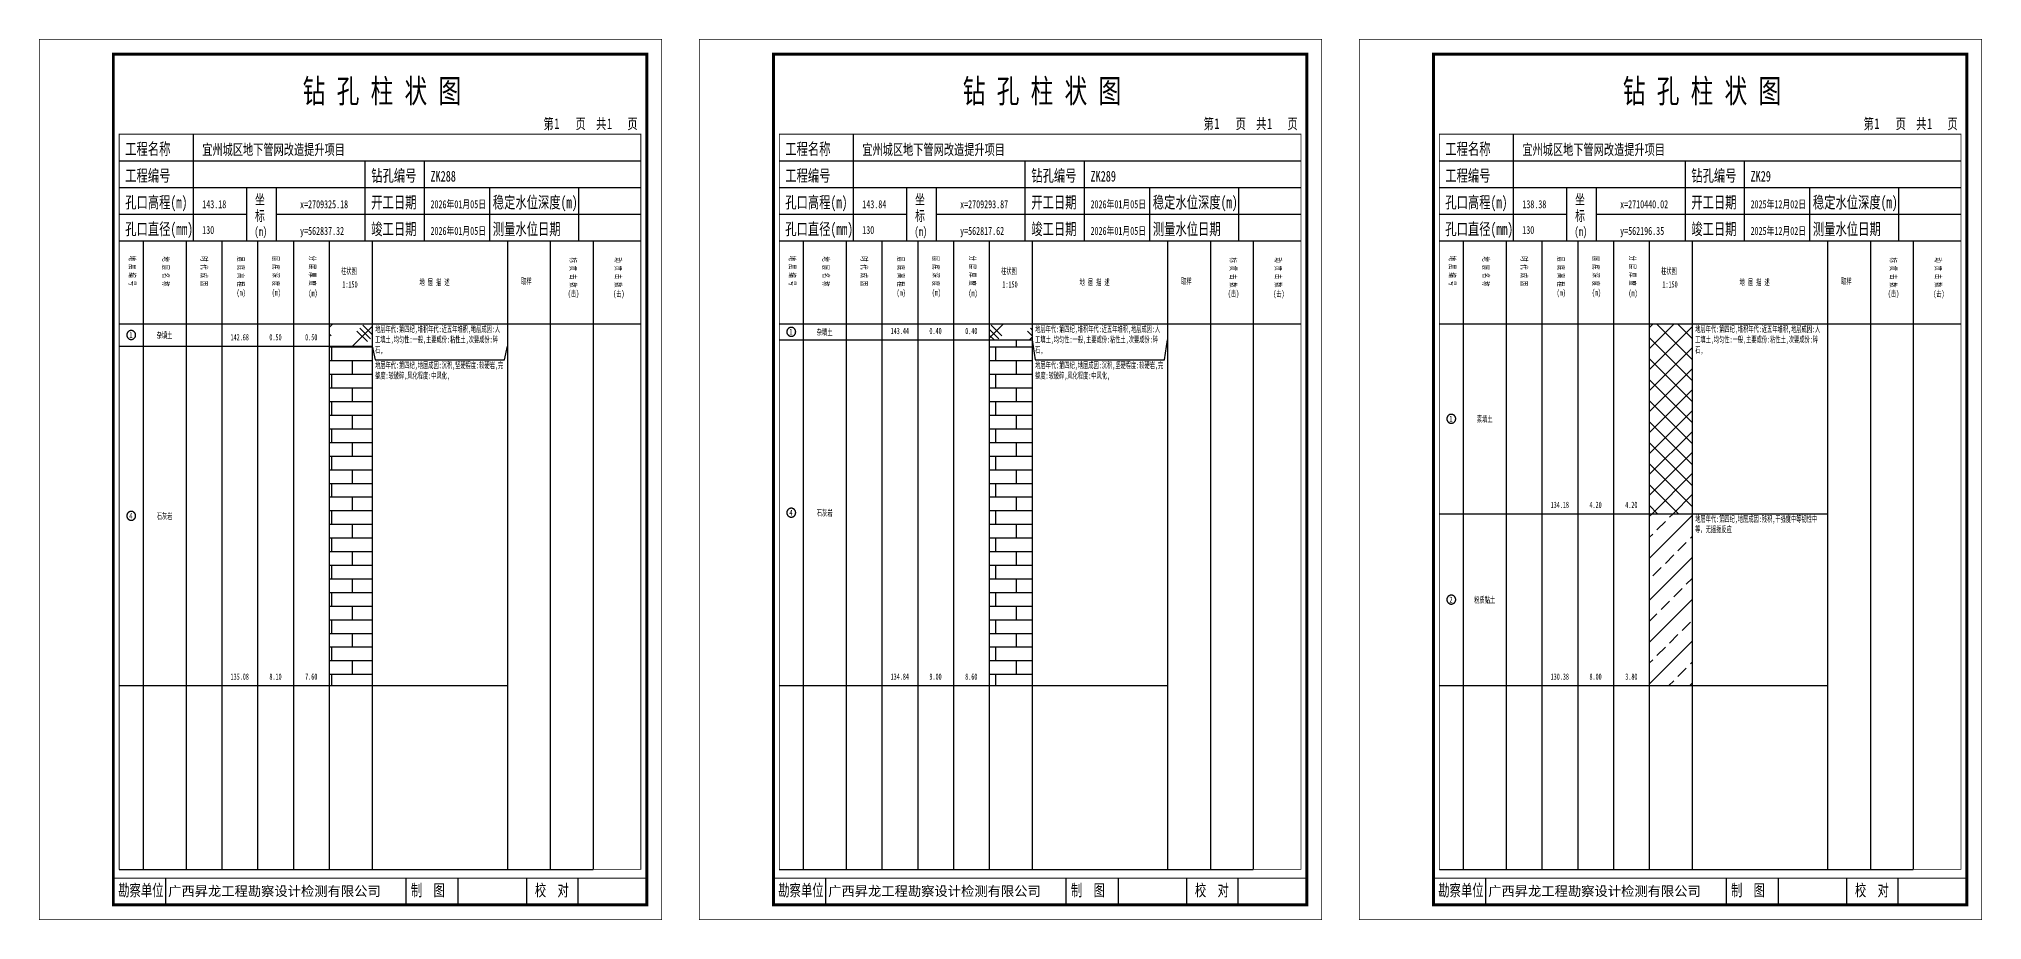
# Model space of a CAD drawing. Header units: millimetres. Extents: x 0 to 2711117, y 0 to 567555.
# Drawn here: x 63020 to 63676, y 0 to 297 of the extents above; entities that cross this region are included whole.
import ezdxf
from ezdxf.enums import TextEntityAlignment as Align

# ---------------------------------------------------------------- set-up
doc = ezdxf.new("R2010")
doc.units = ezdxf.units.MM
doc.layers.add('GICAD_POU_TEXTS', color=7, linetype='Continuous')
doc.layers.add('勘察点图例', color=7, linetype='Continuous')
doc.styles.add('HEAD_FONT', font='simfang.ttf', dxfattribs={"width": 0.6})
doc.styles.add('HEAD_FONT2', font='simfang.ttf', dxfattribs={"width": 0.6})
doc.styles.add('HT', font='simhei.ttf')
doc.styles.add('LZ_FONT', font='simfang.ttf', dxfattribs={"width": 0.7, "height": 8})
doc.styles.add('成果图图块', font='simfang.ttf', dxfattribs={"height": 2.5})
doc.styles.add('成果图表体', font='simfang.ttf', dxfattribs={"width": 0.6, "height": 2.1})
pattern_1 = [(45, (0, 0), (-7.0710678, 7.0710678), []), (135, (2.5, -1), (-14.1421356, -14.1421356), [5, -15]), (135, (1.5, -2), (-14.1421356, -14.1421356), [5, -15]), (135, (0.5, -3), (-14.1421356, -14.1421356), [5, -15]), (135, (16.5, -1), (-14.1421356, -14.1421356), [5, -15]), (135, (15.5, -2), (-14.1421356, -14.1421356), [5, -15]), (135, (14.5, -3), (-14.1421356, -14.1421356), [5, -15])]
pattern_2 = [(0, (0, 0), (0, 4.6), []), (90, (0, 0), (-7, 4.6), [4.6, -4.6])]

# ---------------------------------------------------------------- blocks, each defined once
blk = doc.blocks.new('ZK288')
for p, q in [((52, 229), (52, 265)), ((27, 256), (203, 256)), ((110, 229), (110, 256)), ((130, 229), (130, 256)), ((27, 247), (203, 247)), ((70, 229), (70, 247)), ((80, 229), (80, 247)), ((152, 229), (152, 247)), ((182, 229), (182, 247)), ((27, 238), (70, 238)), ((80, 238), (203, 238)), ((27, 229), (35.05, 229)), ((35.05, 229), (35.05, 17)), ((35.05, 229), (49.53, 229)), ((49.53, 229), (49.53, 17)), ((49.53, 229), (61.6, 229)), ((61.6, 229), (61.6, 17)), ((61.6, 229), (73.68, 229)), ((73.68, 229), (73.68, 17)), ((73.68, 229), (85.75, 229)), ((85.75, 229), (85.75, 17)), ((85.75, 229), (97.82, 229)), ((97.82, 229), (97.82, 17)), ((97.82, 229), (112.3, 229)), ((112.3, 229), (112.3, 17)), ((112.3, 229), (157.93, 229)), ((157.93, 229), (157.93, 17)), ((157.93, 229), (172.42, 229)), ((172.42, 229), (172.42, 17)), ((172.42, 229), (186.9, 229)), ((186.9, 229), (186.9, 17)), ((186.9, 229), (203, 229)), ((27, 201), (203, 201)), ((27, 17), (35.05, 17)), ((35.05, 17), (49.53, 17)), ((42.74, 4.95), (42.74, 13.95)), ((42.74, 4.95), (42.74, 13.95)), ((49.53, 17), (61.6, 17)), ((61.6, 17), (73.68, 17)), ((73.68, 17), (85.75, 17)), ((85.75, 17), (97.82, 17)), ((97.82, 17), (112.3, 17)), ((112.3, 17), (157.93, 17)), ((123.83, 4.95), (123.83, 13.95)), ((141.38, 4.95), (141.38, 13.95)), ((157.93, 17), (172.42, 17)), ((164.48, 4.95), (164.48, 13.95)), ((172.42, 17), (186.9, 17)), ((181.84, 4.95), (181.84, 13.95)), ((181.84, 4.95), (181.84, 13.95))]:
    blk.add_line(p, q)
for points, const_width in [([(0, 0), (210, 0), (210, 297), (0, 297)], 0.25), ([(25, 5), (205, 5), (205, 292), (25, 292)], 1), ([(27, 265), (203, 265), (203, 17), (27, 17)], 0.3)]:
    blk.add_lwpolyline(points, close=True, dxfattribs=dict(const_width=const_width))
at = {"const_width": 0.3}
for points in [[(27, 229), (203, 229)], [(25, 14), (205, 14)]]:
    blk.add_lwpolyline(points, dxfattribs=at)
at = {"style": 'LZ_FONT', "width": 0.7}
for s, height, p in [('钻 孔 柱 状 图', 8, (88.9, 275.54)), ('第', 3.6, (170.12, 266.7)), ('1', 3.6, (173.78, 266.75)), ('页', 3.6, (180.96, 266.7)), ('共', 3.6, (187.88, 266.7)), ('1', 3.6, (191.54, 266.7)), ('页', 3.6, (198.44, 266.7)), ('工程名称', 4, (29, 258)), ('宜州城区地下管网改造提升项目', 3.6, (55, 258)), ('工程编号', 4, (29, 249)), ('钻孔编号', 4, (112, 249)), ('ZK288', 3.6, (132, 249)), ('孔口高程(m)', 4, (29, 240)), ('143.18', 2.7, (55, 240)), ('坐', 3.5, (72.79, 241.24)), ('x=2709325.18', 2.7, (88, 240)), ('开工日期', 4, (112, 240)), ('2026年01月05日', 2.7, (132, 240)), ('稳定水位深度(m)', 4, (153, 240)), ('标', 3.5, (72.79, 235.7)), ('孔口直径(mm)', 4, (29, 231)), ('130', 2.7, (54.98, 231.31)), ('(m) ', 3, (72.59, 230.65)), ('y=562837.32', 2.7, (88, 231)), ('竣工日期', 4, (112, 231)), ('2026年01月05日', 2.7, (132, 231)), ('测量水位日期', 4, (153, 231)), ('勘察单位', 4, (26.65, 7.95)), ('制  图', 4, (125.4, 7.95)), ('校  对', 4, (167.22, 7.95))]:
    blk.add_text(s, height=height, dxfattribs=at).set_placement(p)
at = {"style": 'HT'}
blk.add_text('广西昇龙工程勘察设计检测有限公司', height=3.2865, dxfattribs=at).set_placement((43.48, 8.02))
at = {"char_height": 2.1, "width": 22.806, "attachment_point": 1, "rotation": 270, "style": 'HEAD_FONT'}
for s, insert in [('地 层 编 号', (32.46, 223.92)), ('地 层 名 称', (43.79, 223.76)), ('时 代 成 因', (56.67, 223.83)), ('层 底 高 程', (69.07, 223.71)), ('层 底 深 度', (80.9, 223.91)), ('分 层 厚 度', (93.26, 224.01)), ('标 贯 击 数', (181.21, 223.37)), ('动 贯 击 数', (196.38, 223.43))]:
    blk.add_mtext(s, dxfattribs=dict(at, insert=insert))
at = {"char_height": 2.1, "attachment_point": 1}
for s, insert, width, style in [('柱状图', (101.82, 219.87), 7.855, 'HEAD_FONT2'), ('地 层 描 述', (128.29, 216.11), 22.0781, 'HEAD_FONT2'), ('取样', (162.58, 216.44), 7.855, 'HEAD_FONT2'), ('(m)', (66.58, 212.56), 4.7944, 'HEAD_FONT'), ('(m)', (78.47, 212.61), 4.7944, 'HEAD_FONT'), ('(m)', (90.81, 212.43), 4.7944, 'HEAD_FONT'), ('1:150', (102.26, 215.36), 6.9223, 'HEAD_FONT2'), ('(击)', (178.33, 212.31), 7.855, 'HEAD_FONT2'), ('(击)', (193.64, 212.22), 7.855, 'HEAD_FONT2')]:
    blk.add_mtext(s, dxfattribs=dict(at, insert=insert, width=width, style=style))
blk = doc.blocks.new('ZK288_0')
at = {"color": 7}
blk.add_polyline3d([(-1.5, 0.02, 0), (-1.5, -0.06, 0), (-1.49, -0.13, 0), (-1.48, -0.2, 0), (-1.47, -0.28, 0), (-1.46, -0.35, 0), (-1.44, -0.42, 0), (-1.41, -0.49, 0), (-1.39, -0.56, 0), (-1.36, -0.63, 0), (-1.32, -0.69, 0), (-1.29, -0.76, 0), (-1.25, -0.82, 0), (-1.2, -0.88, 0), (-1.16, -0.94, 0), (-1.11, -0.99, 0), (-1.06, -1.04, 0), (-1.01, -1.1, 0), (-0.95, -1.14, 0), (-0.89, -1.19, 0), (-0.83, -1.23, 0), (-0.77, -1.27, 0), (-0.71, -1.31, 0), (-0.64, -1.34, 0), (-0.57, -1.37, 0), (-0.51, -1.4, 0), (-0.44, -1.42, 0), (-0.36, -1.44, 0), (-0.29, -1.46, 0), (-0.22, -1.47, 0), (-0.15, -1.48, 0), (-0.07, -1.48, 0), (0, -1.48, 0), (0.07, -1.48, 0), (0.15, -1.48, 0), (0.22, -1.47, 0), (0.29, -1.46, 0), (0.36, -1.44, 0), (0.44, -1.42, 0), (0.51, -1.4, 0), (0.57, -1.37, 0), (0.64, -1.34, 0), (0.71, -1.31, 0), (0.77, -1.27, 0), (0.83, -1.23, 0), (0.89, -1.19, 0), (0.95, -1.14, 0), (1.01, -1.1, 0), (1.06, -1.04, 0), (1.11, -0.99, 0), (1.16, -0.94, 0), (1.2, -0.88, 0), (1.25, -0.82, 0), (1.29, -0.76, 0), (1.32, -0.69, 0), (1.36, -0.63, 0), (1.39, -0.56, 0), (1.41, -0.49, 0), (1.44, -0.42, 0), (1.46, -0.35, 0), (1.47, -0.28, 0), (1.48, -0.2, 0), (1.49, -0.13, 0), (1.5, -0.06, 0), (1.5, 0.02, 0), (1.5, 0.09, 0), (1.49, 0.16, 0), (1.48, 0.24, 0), (1.47, 0.31, 0), (1.46, 0.38, 0), (1.44, 0.45, 0), (1.41, 0.52, 0), (1.39, 0.59, 0), (1.36, 0.66, 0), (1.32, 0.72, 0), (1.29, 0.79, 0), (1.25, 0.85, 0), (1.2, 0.91, 0), (1.16, 0.97, 0), (1.11, 1.02, 0), (1.06, 1.08, 0), (1.01, 1.13, 0), (0.95, 1.18, 0), (0.89, 1.22, 0), (0.83, 1.26, 0), (0.77, 1.3, 0), (0.71, 1.34, 0), (0.64, 1.37, 0), (0.57, 1.4, 0), (0.51, 1.43, 0), (0.44, 1.45, 0), (0.36, 1.47, 0), (0.29, 1.49, 0), (0.22, 1.5, 0), (0.15, 1.51, 0), (0.07, 1.51, 0), (0, 1.52, 0), (-0.07, 1.51, 0), (-0.15, 1.51, 0), (-0.22, 1.5, 0), (-0.29, 1.49, 0), (-0.36, 1.47, 0), (-0.44, 1.45, 0), (-0.51, 1.43, 0), (-0.57, 1.4, 0), (-0.64, 1.37, 0), (-0.71, 1.34, 0), (-0.77, 1.3, 0), (-0.83, 1.26, 0), (-0.89, 1.22, 0), (-0.95, 1.18, 0), (-1.01, 1.13, 0), (-1.06, 1.08, 0), (-1.11, 1.02, 0), (-1.16, 0.97, 0), (-1.2, 0.91, 0), (-1.25, 0.85, 0), (-1.29, 0.79, 0), (-1.32, 0.72, 0), (-1.36, 0.66, 0), (-1.39, 0.59, 0), (-1.41, 0.52, 0), (-1.44, 0.45, 0), (-1.46, 0.38, 0), (-1.47, 0.31, 0), (-1.48, 0.24, 0), (-1.49, 0.16, 0), (-1.5, 0.09, 0), (-1.5, 0.02, 0)], dxfattribs=at)
at = {"layer": 'GICAD_POU_TEXTS', "color": 7, "style": '成果图图块', "width": 0.7}
blk.add_text('1', height=2, dxfattribs=at).set_placement((-0.09, -0.99), align=Align.CENTER)
blk = doc.blocks.new('ZK288_1')
at = {"color": 7}
blk.add_polyline3d([(-1.5, 0.02, 0), (-1.5, -0.06, 0), (-1.49, -0.13, 0), (-1.48, -0.2, 0), (-1.47, -0.28, 0), (-1.46, -0.35, 0), (-1.44, -0.42, 0), (-1.41, -0.49, 0), (-1.39, -0.56, 0), (-1.36, -0.63, 0), (-1.32, -0.69, 0), (-1.29, -0.76, 0), (-1.25, -0.82, 0), (-1.2, -0.88, 0), (-1.16, -0.94, 0), (-1.11, -0.99, 0), (-1.06, -1.04, 0), (-1.01, -1.1, 0), (-0.95, -1.14, 0), (-0.89, -1.19, 0), (-0.83, -1.23, 0), (-0.77, -1.27, 0), (-0.71, -1.31, 0), (-0.64, -1.34, 0), (-0.57, -1.37, 0), (-0.51, -1.4, 0), (-0.44, -1.42, 0), (-0.36, -1.44, 0), (-0.29, -1.46, 0), (-0.22, -1.47, 0), (-0.15, -1.48, 0), (-0.07, -1.48, 0), (0, -1.48, 0), (0.07, -1.48, 0), (0.15, -1.48, 0), (0.22, -1.47, 0), (0.29, -1.46, 0), (0.36, -1.44, 0), (0.44, -1.42, 0), (0.51, -1.4, 0), (0.57, -1.37, 0), (0.64, -1.34, 0), (0.71, -1.31, 0), (0.77, -1.27, 0), (0.83, -1.23, 0), (0.89, -1.19, 0), (0.95, -1.14, 0), (1.01, -1.1, 0), (1.06, -1.04, 0), (1.11, -0.99, 0), (1.16, -0.94, 0), (1.2, -0.88, 0), (1.25, -0.82, 0), (1.29, -0.76, 0), (1.32, -0.69, 0), (1.36, -0.63, 0), (1.39, -0.56, 0), (1.41, -0.49, 0), (1.44, -0.42, 0), (1.46, -0.35, 0), (1.47, -0.28, 0), (1.48, -0.2, 0), (1.49, -0.13, 0), (1.5, -0.06, 0), (1.5, 0.02, 0), (1.5, 0.09, 0), (1.49, 0.16, 0), (1.48, 0.24, 0), (1.47, 0.31, 0), (1.46, 0.38, 0), (1.44, 0.45, 0), (1.41, 0.52, 0), (1.39, 0.59, 0), (1.36, 0.66, 0), (1.32, 0.72, 0), (1.29, 0.79, 0), (1.25, 0.85, 0), (1.2, 0.91, 0), (1.16, 0.97, 0), (1.11, 1.02, 0), (1.06, 1.08, 0), (1.01, 1.13, 0), (0.95, 1.18, 0), (0.89, 1.22, 0), (0.83, 1.26, 0), (0.77, 1.3, 0), (0.71, 1.34, 0), (0.64, 1.37, 0), (0.57, 1.4, 0), (0.51, 1.43, 0), (0.44, 1.45, 0), (0.36, 1.47, 0), (0.29, 1.49, 0), (0.22, 1.5, 0), (0.15, 1.51, 0), (0.07, 1.51, 0), (0, 1.52, 0), (-0.07, 1.51, 0), (-0.15, 1.51, 0), (-0.22, 1.5, 0), (-0.29, 1.49, 0), (-0.36, 1.47, 0), (-0.44, 1.45, 0), (-0.51, 1.43, 0), (-0.57, 1.4, 0), (-0.64, 1.37, 0), (-0.71, 1.34, 0), (-0.77, 1.3, 0), (-0.83, 1.26, 0), (-0.89, 1.22, 0), (-0.95, 1.18, 0), (-1.01, 1.13, 0), (-1.06, 1.08, 0), (-1.11, 1.02, 0), (-1.16, 0.97, 0), (-1.2, 0.91, 0), (-1.25, 0.85, 0), (-1.29, 0.79, 0), (-1.32, 0.72, 0), (-1.36, 0.66, 0), (-1.39, 0.59, 0), (-1.41, 0.52, 0), (-1.44, 0.45, 0), (-1.46, 0.38, 0), (-1.47, 0.31, 0), (-1.48, 0.24, 0), (-1.49, 0.16, 0), (-1.5, 0.09, 0), (-1.5, 0.02, 0)], dxfattribs=at)
at = {"layer": 'GICAD_POU_TEXTS', "color": 7, "style": '成果图图块', "width": 0.7}
blk.add_text('4', height=2, dxfattribs=at).set_placement((-0.09, -0.99), align=Align.CENTER)
blk = doc.blocks.new('ZK289')
for p, q in [((52, 229), (52, 265)), ((27, 256), (203, 256)), ((110, 229), (110, 256)), ((130, 229), (130, 256)), ((27, 247), (203, 247)), ((70, 229), (70, 247)), ((80, 229), (80, 247)), ((152, 229), (152, 247)), ((182, 229), (182, 247)), ((27, 238), (70, 238)), ((80, 238), (203, 238)), ((27, 229), (35.05, 229)), ((35.05, 229), (35.05, 17)), ((35.05, 229), (49.53, 229)), ((49.53, 229), (49.53, 17)), ((49.53, 229), (61.6, 229)), ((61.6, 229), (61.6, 17)), ((61.6, 229), (73.68, 229)), ((73.68, 229), (73.68, 17)), ((73.68, 229), (85.75, 229)), ((85.75, 229), (85.75, 17)), ((85.75, 229), (97.82, 229)), ((97.82, 229), (97.82, 17)), ((97.82, 229), (112.3, 229)), ((112.3, 229), (112.3, 17)), ((112.3, 229), (157.93, 229)), ((157.93, 229), (157.93, 17)), ((157.93, 229), (172.42, 229)), ((172.42, 229), (172.42, 17)), ((172.42, 229), (186.9, 229)), ((186.9, 229), (186.9, 17)), ((186.9, 229), (203, 229)), ((27, 201), (203, 201)), ((27, 17), (35.05, 17)), ((35.05, 17), (49.53, 17)), ((42.74, 4.95), (42.74, 13.95)), ((42.74, 4.95), (42.74, 13.95)), ((49.53, 17), (61.6, 17)), ((61.6, 17), (73.68, 17)), ((73.68, 17), (85.75, 17)), ((85.75, 17), (97.82, 17)), ((97.82, 17), (112.3, 17)), ((112.3, 17), (157.93, 17)), ((123.83, 4.95), (123.83, 13.95)), ((141.38, 4.95), (141.38, 13.95)), ((157.93, 17), (172.42, 17)), ((164.48, 4.95), (164.48, 13.95)), ((172.42, 17), (186.9, 17)), ((181.84, 4.95), (181.84, 13.95)), ((181.84, 4.95), (181.84, 13.95))]:
    blk.add_line(p, q)
for points, const_width in [([(0, 0), (210, 0), (210, 297), (0, 297)], 0.25), ([(25, 5), (205, 5), (205, 292), (25, 292)], 1), ([(27, 265), (203, 265), (203, 17), (27, 17)], 0.3)]:
    blk.add_lwpolyline(points, close=True, dxfattribs=dict(const_width=const_width))
at = {"const_width": 0.3}
for points in [[(27, 229), (203, 229)], [(25, 14), (205, 14)]]:
    blk.add_lwpolyline(points, dxfattribs=at)
at = {"style": 'LZ_FONT', "width": 0.7}
for s, height, p in [('钻 孔 柱 状 图', 8, (88.9, 275.54)), ('第', 3.6, (170.12, 266.7)), ('1', 3.6, (173.78, 266.75)), ('页', 3.6, (180.96, 266.7)), ('共', 3.6, (187.88, 266.7)), ('1', 3.6, (191.54, 266.7)), ('页', 3.6, (198.44, 266.7)), ('工程名称', 4, (29, 258)), ('宜州城区地下管网改造提升项目', 3.6, (55, 258)), ('工程编号', 4, (29, 249)), ('钻孔编号', 4, (112, 249)), ('ZK289', 3.6, (132, 249)), ('孔口高程(m)', 4, (29, 240)), ('143.84', 2.7, (55, 240)), ('坐', 3.5, (72.79, 241.24)), ('x=2709293.87', 2.7, (88, 240)), ('开工日期', 4, (112, 240)), ('2026年01月05日', 2.7, (132, 240)), ('稳定水位深度(m)', 4, (153, 240)), ('标', 3.5, (72.79, 235.7)), ('孔口直径(mm)', 4, (29, 231)), ('130', 2.7, (54.98, 231.31)), ('(m) ', 3, (72.59, 230.65)), ('y=562817.62', 2.7, (88, 231)), ('竣工日期', 4, (112, 231)), ('2026年01月05日', 2.7, (132, 231)), ('测量水位日期', 4, (153, 231)), ('勘察单位', 4, (26.65, 7.95)), ('制  图', 4, (125.4, 7.95)), ('校  对', 4, (167.22, 7.95))]:
    blk.add_text(s, height=height, dxfattribs=at).set_placement(p)
at = {"style": 'HT'}
blk.add_text('广西昇龙工程勘察设计检测有限公司', height=3.2865, dxfattribs=at).set_placement((43.48, 8.02))
at = {"char_height": 2.1, "width": 22.806, "attachment_point": 1, "rotation": 270, "style": 'HEAD_FONT'}
for s, insert in [('地 层 编 号', (32.46, 223.92)), ('地 层 名 称', (43.79, 223.76)), ('时 代 成 因', (56.67, 223.83)), ('层 底 高 程', (69.07, 223.71)), ('层 底 深 度', (80.9, 223.91)), ('分 层 厚 度', (93.26, 224.01)), ('标 贯 击 数', (181.21, 223.37)), ('动 贯 击 数', (196.38, 223.43))]:
    blk.add_mtext(s, dxfattribs=dict(at, insert=insert))
at = {"char_height": 2.1, "attachment_point": 1}
for s, insert, width, style in [('柱状图', (101.82, 219.87), 7.855, 'HEAD_FONT2'), ('地 层 描 述', (128.29, 216.11), 22.0781, 'HEAD_FONT2'), ('取样', (162.58, 216.44), 7.855, 'HEAD_FONT2'), ('(m)', (66.58, 212.56), 4.7944, 'HEAD_FONT'), ('(m)', (78.47, 212.61), 4.7944, 'HEAD_FONT'), ('(m)', (90.81, 212.43), 4.7944, 'HEAD_FONT'), ('1:150', (102.26, 215.36), 6.9223, 'HEAD_FONT2'), ('(击)', (178.33, 212.31), 7.855, 'HEAD_FONT2'), ('(击)', (193.64, 212.22), 7.855, 'HEAD_FONT2')]:
    blk.add_mtext(s, dxfattribs=dict(at, insert=insert, width=width, style=style))
blk = doc.blocks.new('ZK289_0')
at = {"color": 7}
blk.add_polyline3d([(-1.5, 0.02, 0), (-1.5, -0.06, 0), (-1.49, -0.13, 0), (-1.48, -0.2, 0), (-1.47, -0.28, 0), (-1.46, -0.35, 0), (-1.44, -0.42, 0), (-1.41, -0.49, 0), (-1.39, -0.56, 0), (-1.36, -0.63, 0), (-1.32, -0.69, 0), (-1.29, -0.76, 0), (-1.25, -0.82, 0), (-1.2, -0.88, 0), (-1.16, -0.94, 0), (-1.11, -0.99, 0), (-1.06, -1.04, 0), (-1.01, -1.1, 0), (-0.95, -1.14, 0), (-0.89, -1.19, 0), (-0.83, -1.23, 0), (-0.77, -1.27, 0), (-0.71, -1.31, 0), (-0.64, -1.34, 0), (-0.57, -1.37, 0), (-0.51, -1.4, 0), (-0.44, -1.42, 0), (-0.36, -1.44, 0), (-0.29, -1.46, 0), (-0.22, -1.47, 0), (-0.15, -1.48, 0), (-0.07, -1.48, 0), (0, -1.48, 0), (0.07, -1.48, 0), (0.15, -1.48, 0), (0.22, -1.47, 0), (0.29, -1.46, 0), (0.36, -1.44, 0), (0.44, -1.42, 0), (0.51, -1.4, 0), (0.57, -1.37, 0), (0.64, -1.34, 0), (0.71, -1.31, 0), (0.77, -1.27, 0), (0.83, -1.23, 0), (0.89, -1.19, 0), (0.95, -1.14, 0), (1.01, -1.1, 0), (1.06, -1.04, 0), (1.11, -0.99, 0), (1.16, -0.94, 0), (1.2, -0.88, 0), (1.25, -0.82, 0), (1.29, -0.76, 0), (1.32, -0.69, 0), (1.36, -0.63, 0), (1.39, -0.56, 0), (1.41, -0.49, 0), (1.44, -0.42, 0), (1.46, -0.35, 0), (1.47, -0.28, 0), (1.48, -0.2, 0), (1.49, -0.13, 0), (1.5, -0.06, 0), (1.5, 0.02, 0), (1.5, 0.09, 0), (1.49, 0.16, 0), (1.48, 0.24, 0), (1.47, 0.31, 0), (1.46, 0.38, 0), (1.44, 0.45, 0), (1.41, 0.52, 0), (1.39, 0.59, 0), (1.36, 0.66, 0), (1.32, 0.72, 0), (1.29, 0.79, 0), (1.25, 0.85, 0), (1.2, 0.91, 0), (1.16, 0.97, 0), (1.11, 1.02, 0), (1.06, 1.08, 0), (1.01, 1.13, 0), (0.95, 1.18, 0), (0.89, 1.22, 0), (0.83, 1.26, 0), (0.77, 1.3, 0), (0.71, 1.34, 0), (0.64, 1.37, 0), (0.57, 1.4, 0), (0.51, 1.43, 0), (0.44, 1.45, 0), (0.36, 1.47, 0), (0.29, 1.49, 0), (0.22, 1.5, 0), (0.15, 1.51, 0), (0.07, 1.51, 0), (0, 1.52, 0), (-0.07, 1.51, 0), (-0.15, 1.51, 0), (-0.22, 1.5, 0), (-0.29, 1.49, 0), (-0.36, 1.47, 0), (-0.44, 1.45, 0), (-0.51, 1.43, 0), (-0.57, 1.4, 0), (-0.64, 1.37, 0), (-0.71, 1.34, 0), (-0.77, 1.3, 0), (-0.83, 1.26, 0), (-0.89, 1.22, 0), (-0.95, 1.18, 0), (-1.01, 1.13, 0), (-1.06, 1.08, 0), (-1.11, 1.02, 0), (-1.16, 0.97, 0), (-1.2, 0.91, 0), (-1.25, 0.85, 0), (-1.29, 0.79, 0), (-1.32, 0.72, 0), (-1.36, 0.66, 0), (-1.39, 0.59, 0), (-1.41, 0.52, 0), (-1.44, 0.45, 0), (-1.46, 0.38, 0), (-1.47, 0.31, 0), (-1.48, 0.24, 0), (-1.49, 0.16, 0), (-1.5, 0.09, 0), (-1.5, 0.02, 0)], dxfattribs=at)
at = {"layer": 'GICAD_POU_TEXTS', "color": 7, "style": '成果图图块', "width": 0.7}
blk.add_text('1', height=2, dxfattribs=at).set_placement((-0.09, -0.99), align=Align.CENTER)
blk = doc.blocks.new('ZK289_1')
at = {"color": 7}
blk.add_polyline3d([(-1.5, 0.02, 0), (-1.5, -0.06, 0), (-1.49, -0.13, 0), (-1.48, -0.2, 0), (-1.47, -0.28, 0), (-1.46, -0.35, 0), (-1.44, -0.42, 0), (-1.41, -0.49, 0), (-1.39, -0.56, 0), (-1.36, -0.63, 0), (-1.32, -0.69, 0), (-1.29, -0.76, 0), (-1.25, -0.82, 0), (-1.2, -0.88, 0), (-1.16, -0.94, 0), (-1.11, -0.99, 0), (-1.06, -1.04, 0), (-1.01, -1.1, 0), (-0.95, -1.14, 0), (-0.89, -1.19, 0), (-0.83, -1.23, 0), (-0.77, -1.27, 0), (-0.71, -1.31, 0), (-0.64, -1.34, 0), (-0.57, -1.37, 0), (-0.51, -1.4, 0), (-0.44, -1.42, 0), (-0.36, -1.44, 0), (-0.29, -1.46, 0), (-0.22, -1.47, 0), (-0.15, -1.48, 0), (-0.07, -1.48, 0), (0, -1.48, 0), (0.07, -1.48, 0), (0.15, -1.48, 0), (0.22, -1.47, 0), (0.29, -1.46, 0), (0.36, -1.44, 0), (0.44, -1.42, 0), (0.51, -1.4, 0), (0.57, -1.37, 0), (0.64, -1.34, 0), (0.71, -1.31, 0), (0.77, -1.27, 0), (0.83, -1.23, 0), (0.89, -1.19, 0), (0.95, -1.14, 0), (1.01, -1.1, 0), (1.06, -1.04, 0), (1.11, -0.99, 0), (1.16, -0.94, 0), (1.2, -0.88, 0), (1.25, -0.82, 0), (1.29, -0.76, 0), (1.32, -0.69, 0), (1.36, -0.63, 0), (1.39, -0.56, 0), (1.41, -0.49, 0), (1.44, -0.42, 0), (1.46, -0.35, 0), (1.47, -0.28, 0), (1.48, -0.2, 0), (1.49, -0.13, 0), (1.5, -0.06, 0), (1.5, 0.02, 0), (1.5, 0.09, 0), (1.49, 0.16, 0), (1.48, 0.24, 0), (1.47, 0.31, 0), (1.46, 0.38, 0), (1.44, 0.45, 0), (1.41, 0.52, 0), (1.39, 0.59, 0), (1.36, 0.66, 0), (1.32, 0.72, 0), (1.29, 0.79, 0), (1.25, 0.85, 0), (1.2, 0.91, 0), (1.16, 0.97, 0), (1.11, 1.02, 0), (1.06, 1.08, 0), (1.01, 1.13, 0), (0.95, 1.18, 0), (0.89, 1.22, 0), (0.83, 1.26, 0), (0.77, 1.3, 0), (0.71, 1.34, 0), (0.64, 1.37, 0), (0.57, 1.4, 0), (0.51, 1.43, 0), (0.44, 1.45, 0), (0.36, 1.47, 0), (0.29, 1.49, 0), (0.22, 1.5, 0), (0.15, 1.51, 0), (0.07, 1.51, 0), (0, 1.52, 0), (-0.07, 1.51, 0), (-0.15, 1.51, 0), (-0.22, 1.5, 0), (-0.29, 1.49, 0), (-0.36, 1.47, 0), (-0.44, 1.45, 0), (-0.51, 1.43, 0), (-0.57, 1.4, 0), (-0.64, 1.37, 0), (-0.71, 1.34, 0), (-0.77, 1.3, 0), (-0.83, 1.26, 0), (-0.89, 1.22, 0), (-0.95, 1.18, 0), (-1.01, 1.13, 0), (-1.06, 1.08, 0), (-1.11, 1.02, 0), (-1.16, 0.97, 0), (-1.2, 0.91, 0), (-1.25, 0.85, 0), (-1.29, 0.79, 0), (-1.32, 0.72, 0), (-1.36, 0.66, 0), (-1.39, 0.59, 0), (-1.41, 0.52, 0), (-1.44, 0.45, 0), (-1.46, 0.38, 0), (-1.47, 0.31, 0), (-1.48, 0.24, 0), (-1.49, 0.16, 0), (-1.5, 0.09, 0), (-1.5, 0.02, 0)], dxfattribs=at)
at = {"layer": 'GICAD_POU_TEXTS', "color": 7, "style": '成果图图块', "width": 0.7}
blk.add_text('4', height=2, dxfattribs=at).set_placement((-0.09, -0.99), align=Align.CENTER)
blk = doc.blocks.new('ZK29')
for p, q in [((52, 229), (52, 265)), ((27, 256), (203, 256)), ((110, 229), (110, 256)), ((130, 229), (130, 256)), ((27, 247), (203, 247)), ((70, 229), (70, 247)), ((80, 229), (80, 247)), ((152, 229), (152, 247)), ((182, 229), (182, 247)), ((27, 238), (70, 238)), ((80, 238), (203, 238)), ((27, 229), (35.05, 229)), ((35.05, 229), (35.05, 17)), ((35.05, 229), (49.53, 229)), ((49.53, 229), (49.53, 17)), ((49.53, 229), (61.6, 229)), ((61.6, 229), (61.6, 17)), ((61.6, 229), (73.68, 229)), ((73.68, 229), (73.68, 17)), ((73.68, 229), (85.75, 229)), ((85.75, 229), (85.75, 17)), ((85.75, 229), (97.82, 229)), ((97.82, 229), (97.82, 17)), ((97.82, 229), (112.3, 229)), ((112.3, 229), (112.3, 17)), ((112.3, 229), (157.93, 229)), ((157.93, 229), (157.93, 17)), ((157.93, 229), (172.42, 229)), ((172.42, 229), (172.42, 17)), ((172.42, 229), (186.9, 229)), ((186.9, 229), (186.9, 17)), ((186.9, 229), (203, 229)), ((27, 201), (203, 201)), ((27, 17), (35.05, 17)), ((35.05, 17), (49.53, 17)), ((42.74, 4.95), (42.74, 13.95)), ((42.74, 4.95), (42.74, 13.95)), ((49.53, 17), (61.6, 17)), ((61.6, 17), (73.68, 17)), ((73.68, 17), (85.75, 17)), ((85.75, 17), (97.82, 17)), ((97.82, 17), (112.3, 17)), ((112.3, 17), (157.93, 17)), ((123.83, 4.95), (123.83, 13.95)), ((141.38, 4.95), (141.38, 13.95)), ((157.93, 17), (172.42, 17)), ((164.48, 4.95), (164.48, 13.95)), ((172.42, 17), (186.9, 17)), ((181.84, 4.95), (181.84, 13.95)), ((181.84, 4.95), (181.84, 13.95))]:
    blk.add_line(p, q)
for points, const_width in [([(0, 0), (210, 0), (210, 297), (0, 297)], 0.25), ([(25, 5), (205, 5), (205, 292), (25, 292)], 1), ([(27, 265), (203, 265), (203, 17), (27, 17)], 0.3)]:
    blk.add_lwpolyline(points, close=True, dxfattribs=dict(const_width=const_width))
at = {"const_width": 0.3}
for points in [[(27, 229), (203, 229)], [(25, 14), (205, 14)]]:
    blk.add_lwpolyline(points, dxfattribs=at)
at = {"style": 'LZ_FONT', "width": 0.7}
for s, height, p in [('钻 孔 柱 状 图', 8, (88.9, 275.54)), ('第', 3.6, (170.12, 266.7)), ('1', 3.6, (173.78, 266.75)), ('页', 3.6, (180.96, 266.7)), ('共', 3.6, (187.88, 266.7)), ('1', 3.6, (191.54, 266.7)), ('页', 3.6, (198.44, 266.7)), ('工程名称', 4, (29, 258)), ('宜州城区地下管网改造提升项目', 3.6, (55, 258)), ('工程编号', 4, (29, 249)), ('钻孔编号', 4, (112, 249)), ('ZK29', 3.6, (132, 249)), ('孔口高程(m)', 4, (29, 240)), ('138.38', 2.7, (55, 240)), ('坐', 3.5, (72.79, 241.24)), ('x=2710440.02', 2.7, (88, 240)), ('开工日期', 4, (112, 240)), ('2025年12月02日', 2.7, (132, 240)), ('稳定水位深度(m)', 4, (153, 240)), ('标', 3.5, (72.79, 235.7)), ('孔口直径(mm)', 4, (29, 231)), ('130', 2.7, (54.98, 231.31)), ('(m) ', 3, (72.59, 230.65)), ('y=562196.35', 2.7, (88, 231)), ('竣工日期', 4, (112, 231)), ('2025年12月02日', 2.7, (132, 231)), ('测量水位日期', 4, (153, 231)), ('勘察单位', 4, (26.65, 7.95)), ('制  图', 4, (125.4, 7.95)), ('校  对', 4, (167.22, 7.95))]:
    blk.add_text(s, height=height, dxfattribs=at).set_placement(p)
at = {"style": 'HT'}
blk.add_text('广西昇龙工程勘察设计检测有限公司', height=3.2865, dxfattribs=at).set_placement((43.48, 8.02))
at = {"char_height": 2.1, "width": 22.806, "attachment_point": 1, "rotation": 270, "style": 'HEAD_FONT'}
for s, insert in [('地 层 编 号', (32.46, 223.92)), ('地 层 名 称', (43.79, 223.76)), ('时 代 成 因', (56.67, 223.83)), ('层 底 高 程', (69.07, 223.71)), ('层 底 深 度', (80.9, 223.91)), ('分 层 厚 度', (93.26, 224.01)), ('标 贯 击 数', (181.21, 223.37)), ('动 贯 击 数', (196.38, 223.43))]:
    blk.add_mtext(s, dxfattribs=dict(at, insert=insert))
at = {"char_height": 2.1, "attachment_point": 1}
for s, insert, width, style in [('柱状图', (101.82, 219.87), 7.855, 'HEAD_FONT2'), ('地 层 描 述', (128.29, 216.11), 22.0781, 'HEAD_FONT2'), ('取样', (162.58, 216.44), 7.855, 'HEAD_FONT2'), ('(m)', (66.58, 212.56), 4.7944, 'HEAD_FONT'), ('(m)', (78.47, 212.61), 4.7944, 'HEAD_FONT'), ('(m)', (90.81, 212.43), 4.7944, 'HEAD_FONT'), ('1:150', (102.26, 215.36), 6.9223, 'HEAD_FONT2'), ('(击)', (178.33, 212.31), 7.855, 'HEAD_FONT2'), ('(击)', (193.64, 212.22), 7.855, 'HEAD_FONT2')]:
    blk.add_mtext(s, dxfattribs=dict(at, insert=insert, width=width, style=style))
blk = doc.blocks.new('ZK29_0')
at = {"color": 7}
blk.add_polyline3d([(-1.5, 0.02, 0), (-1.5, -0.06, 0), (-1.49, -0.13, 0), (-1.48, -0.2, 0), (-1.47, -0.28, 0), (-1.46, -0.35, 0), (-1.44, -0.42, 0), (-1.41, -0.49, 0), (-1.39, -0.56, 0), (-1.36, -0.63, 0), (-1.32, -0.69, 0), (-1.29, -0.76, 0), (-1.25, -0.82, 0), (-1.2, -0.88, 0), (-1.16, -0.94, 0), (-1.11, -0.99, 0), (-1.06, -1.04, 0), (-1.01, -1.1, 0), (-0.95, -1.14, 0), (-0.89, -1.19, 0), (-0.83, -1.23, 0), (-0.77, -1.27, 0), (-0.71, -1.31, 0), (-0.64, -1.34, 0), (-0.57, -1.37, 0), (-0.51, -1.4, 0), (-0.44, -1.42, 0), (-0.36, -1.44, 0), (-0.29, -1.46, 0), (-0.22, -1.47, 0), (-0.15, -1.48, 0), (-0.07, -1.48, 0), (0, -1.48, 0), (0.07, -1.48, 0), (0.15, -1.48, 0), (0.22, -1.47, 0), (0.29, -1.46, 0), (0.36, -1.44, 0), (0.44, -1.42, 0), (0.51, -1.4, 0), (0.57, -1.37, 0), (0.64, -1.34, 0), (0.71, -1.31, 0), (0.77, -1.27, 0), (0.83, -1.23, 0), (0.89, -1.19, 0), (0.95, -1.14, 0), (1.01, -1.1, 0), (1.06, -1.04, 0), (1.11, -0.99, 0), (1.16, -0.94, 0), (1.2, -0.88, 0), (1.25, -0.82, 0), (1.29, -0.76, 0), (1.32, -0.69, 0), (1.36, -0.63, 0), (1.39, -0.56, 0), (1.41, -0.49, 0), (1.44, -0.42, 0), (1.46, -0.35, 0), (1.47, -0.28, 0), (1.48, -0.2, 0), (1.49, -0.13, 0), (1.5, -0.06, 0), (1.5, 0.02, 0), (1.5, 0.09, 0), (1.49, 0.16, 0), (1.48, 0.24, 0), (1.47, 0.31, 0), (1.46, 0.38, 0), (1.44, 0.45, 0), (1.41, 0.52, 0), (1.39, 0.59, 0), (1.36, 0.66, 0), (1.32, 0.72, 0), (1.29, 0.79, 0), (1.25, 0.85, 0), (1.2, 0.91, 0), (1.16, 0.97, 0), (1.11, 1.02, 0), (1.06, 1.08, 0), (1.01, 1.13, 0), (0.95, 1.18, 0), (0.89, 1.22, 0), (0.83, 1.26, 0), (0.77, 1.3, 0), (0.71, 1.34, 0), (0.64, 1.37, 0), (0.57, 1.4, 0), (0.51, 1.43, 0), (0.44, 1.45, 0), (0.36, 1.47, 0), (0.29, 1.49, 0), (0.22, 1.5, 0), (0.15, 1.51, 0), (0.07, 1.51, 0), (0, 1.52, 0), (-0.07, 1.51, 0), (-0.15, 1.51, 0), (-0.22, 1.5, 0), (-0.29, 1.49, 0), (-0.36, 1.47, 0), (-0.44, 1.45, 0), (-0.51, 1.43, 0), (-0.57, 1.4, 0), (-0.64, 1.37, 0), (-0.71, 1.34, 0), (-0.77, 1.3, 0), (-0.83, 1.26, 0), (-0.89, 1.22, 0), (-0.95, 1.18, 0), (-1.01, 1.13, 0), (-1.06, 1.08, 0), (-1.11, 1.02, 0), (-1.16, 0.97, 0), (-1.2, 0.91, 0), (-1.25, 0.85, 0), (-1.29, 0.79, 0), (-1.32, 0.72, 0), (-1.36, 0.66, 0), (-1.39, 0.59, 0), (-1.41, 0.52, 0), (-1.44, 0.45, 0), (-1.46, 0.38, 0), (-1.47, 0.31, 0), (-1.48, 0.24, 0), (-1.49, 0.16, 0), (-1.5, 0.09, 0), (-1.5, 0.02, 0)], dxfattribs=at)
at = {"layer": 'GICAD_POU_TEXTS', "color": 7, "style": '成果图图块', "width": 0.7}
blk.add_text('1', height=2, dxfattribs=at).set_placement((-0.09, -0.99), align=Align.CENTER)
blk = doc.blocks.new('ZK29_1')
at = {"color": 7}
blk.add_polyline3d([(-1.5, 0.02, 0), (-1.5, -0.06, 0), (-1.49, -0.13, 0), (-1.48, -0.2, 0), (-1.47, -0.28, 0), (-1.46, -0.35, 0), (-1.44, -0.42, 0), (-1.41, -0.49, 0), (-1.39, -0.56, 0), (-1.36, -0.63, 0), (-1.32, -0.69, 0), (-1.29, -0.76, 0), (-1.25, -0.82, 0), (-1.2, -0.88, 0), (-1.16, -0.94, 0), (-1.11, -0.99, 0), (-1.06, -1.04, 0), (-1.01, -1.1, 0), (-0.95, -1.14, 0), (-0.89, -1.19, 0), (-0.83, -1.23, 0), (-0.77, -1.27, 0), (-0.71, -1.31, 0), (-0.64, -1.34, 0), (-0.57, -1.37, 0), (-0.51, -1.4, 0), (-0.44, -1.42, 0), (-0.36, -1.44, 0), (-0.29, -1.46, 0), (-0.22, -1.47, 0), (-0.15, -1.48, 0), (-0.07, -1.48, 0), (0, -1.48, 0), (0.07, -1.48, 0), (0.15, -1.48, 0), (0.22, -1.47, 0), (0.29, -1.46, 0), (0.36, -1.44, 0), (0.44, -1.42, 0), (0.51, -1.4, 0), (0.57, -1.37, 0), (0.64, -1.34, 0), (0.71, -1.31, 0), (0.77, -1.27, 0), (0.83, -1.23, 0), (0.89, -1.19, 0), (0.95, -1.14, 0), (1.01, -1.1, 0), (1.06, -1.04, 0), (1.11, -0.99, 0), (1.16, -0.94, 0), (1.2, -0.88, 0), (1.25, -0.82, 0), (1.29, -0.76, 0), (1.32, -0.69, 0), (1.36, -0.63, 0), (1.39, -0.56, 0), (1.41, -0.49, 0), (1.44, -0.42, 0), (1.46, -0.35, 0), (1.47, -0.28, 0), (1.48, -0.2, 0), (1.49, -0.13, 0), (1.5, -0.06, 0), (1.5, 0.02, 0), (1.5, 0.09, 0), (1.49, 0.16, 0), (1.48, 0.24, 0), (1.47, 0.31, 0), (1.46, 0.38, 0), (1.44, 0.45, 0), (1.41, 0.52, 0), (1.39, 0.59, 0), (1.36, 0.66, 0), (1.32, 0.72, 0), (1.29, 0.79, 0), (1.25, 0.85, 0), (1.2, 0.91, 0), (1.16, 0.97, 0), (1.11, 1.02, 0), (1.06, 1.08, 0), (1.01, 1.13, 0), (0.95, 1.18, 0), (0.89, 1.22, 0), (0.83, 1.26, 0), (0.77, 1.3, 0), (0.71, 1.34, 0), (0.64, 1.37, 0), (0.57, 1.4, 0), (0.51, 1.43, 0), (0.44, 1.45, 0), (0.36, 1.47, 0), (0.29, 1.49, 0), (0.22, 1.5, 0), (0.15, 1.51, 0), (0.07, 1.51, 0), (0, 1.52, 0), (-0.07, 1.51, 0), (-0.15, 1.51, 0), (-0.22, 1.5, 0), (-0.29, 1.49, 0), (-0.36, 1.47, 0), (-0.44, 1.45, 0), (-0.51, 1.43, 0), (-0.57, 1.4, 0), (-0.64, 1.37, 0), (-0.71, 1.34, 0), (-0.77, 1.3, 0), (-0.83, 1.26, 0), (-0.89, 1.22, 0), (-0.95, 1.18, 0), (-1.01, 1.13, 0), (-1.06, 1.08, 0), (-1.11, 1.02, 0), (-1.16, 0.97, 0), (-1.2, 0.91, 0), (-1.25, 0.85, 0), (-1.29, 0.79, 0), (-1.32, 0.72, 0), (-1.36, 0.66, 0), (-1.39, 0.59, 0), (-1.41, 0.52, 0), (-1.44, 0.45, 0), (-1.46, 0.38, 0), (-1.47, 0.31, 0), (-1.48, 0.24, 0), (-1.49, 0.16, 0), (-1.5, 0.09, 0), (-1.5, 0.02, 0)], dxfattribs=at)
at = {"layer": 'GICAD_POU_TEXTS', "color": 7, "style": '成果图图块', "width": 0.7}
blk.add_text('2', height=2, dxfattribs=at).set_placement((-0.09, -0.99), align=Align.CENTER)

msp = doc.modelspace()

# ---------------------------------------------------------------- hatches: boundary and pattern name
at = {"layer": '勘察点图例'}
h = msp.add_hatch(dxfattribs=at)
h.set_pattern_fill('GKZTT', color=256, scale=0.5, style=0, pattern_type=2)
h.set_pattern_definition(pattern_1)
h.paths.add_polyline_path([(63118.1, 193.47), (63132.58, 193.47), (63132.58, 201), (63118.1, 201)])
h = msp.add_hatch(dxfattribs=at)
h.set_pattern_fill('GKZTT', color=256, scale=0.5, style=0, pattern_type=2)
h.set_pattern_definition(pattern_1)
h.paths.add_polyline_path([(63340.78, 195.58), (63355.27, 195.58), (63355.27, 201), (63340.78, 201)])
h = msp.add_hatch(dxfattribs=at)
h.set_pattern_fill('GKSTT', color=256, scale=0.5, style=0, pattern_type=2)
h.set_pattern_definition([(45, (0, 0), (-3.5355339, 3.5355339), []), (135, (0, 0), (-3.5355339, -3.5355339), [])])
h.paths.add_polyline_path([(63563.47, 136.95), (63577.96, 136.95), (63577.96, 201), (63563.47, 201)])
h = msp.add_hatch(dxfattribs=at)
h.set_pattern_fill('GKSHY', color=256, scale=0.5, style=0, pattern_type=2)
h.set_pattern_definition(pattern_2)
h.paths.add_polyline_path([(63118.1, 79), (63132.58, 79), (63132.58, 193.47), (63118.1, 193.47)])
h = msp.add_hatch(dxfattribs=at)
h.set_pattern_fill('GKSHY', color=256, scale=0.5, style=0, pattern_type=2)
h.set_pattern_definition(pattern_2)
h.paths.add_polyline_path([(63340.78, 79), (63355.27, 79), (63355.27, 195.58), (63340.78, 195.58)])
h = msp.add_hatch(dxfattribs=at)
h.set_pattern_fill('GKFZNT', color=256, scale=0.5, style=0, pattern_type=2)
h.set_pattern_definition([(45, (0, 0), (-7.0710678, 7.0710678), []), (45, (7.071, 0), (-7.0710678, 7.0710678), [4, -2])])
h.paths.add_polyline_path([(63563.47, 79), (63577.96, 79), (63577.96, 136.95), (63563.47, 136.95)])

# ---------------------------------------------------------------- linework, layer by layer
for p, q in [((63047.28, 193.47), (63132.58, 193.47)), ((63132.58, 193.47), (63133.58, 188.81)), ((63177.21, 188.81), (63178.21, 193.47)), ((63269.97, 195.58), (63355.27, 195.58)), ((63355.27, 195.58), (63356.27, 188.81)), ((63399.9, 188.81), (63400.9, 195.58)), ((63133.58, 188.81), (63177.21, 188.81)), ((63356.27, 188.81), (63399.9, 188.81)), ((63492.65, 136.95), (63577.96, 136.95)), ((63577.96, 136.95), (63623.59, 136.95)), ((63047.28, 79), (63132.58, 79)), ((63132.58, 79), (63178.21, 79)), ((63269.97, 79), (63355.27, 79)), ((63355.27, 79), (63400.9, 79)), ((63492.65, 79), (63577.96, 79)), ((63577.96, 79), (63623.59, 79))]:
    msp.add_line(p, q, dxfattribs=at)

# ---------------------------------------------------------------- block references
for name, p in [('ZK288', (63020.28, 0)), ('ZK289', (63242.97, 0)), ('ZK29', (63465.65, 0)), ('ZK288_0', (63051.3, 197.23)), ('ZK289_0', (63273.99, 198.29)), ('ZK29_0', (63496.68, 168.97)), ('ZK288_1', (63051.3, 136.23)), ('ZK289_1', (63273.99, 137.29)), ('ZK29_1', (63496.68, 107.97))]:
    msp.add_blockref(name, p, dxfattribs=at)

# ---------------------------------------------------------------- texts
at = {"layer": '勘察点图例', "style": '成果图表体', "width": 0.6}
for s, p in [('杂填土', (63062.57, 197.23)), ('142.68', (63087.92, 196.47)), ('0.50', (63099.99, 196.47)), ('0.50', (63112.06, 196.47)), ('杂填土', (63285.26, 198.29)), ('143.44', (63310.61, 198.58)), ('0.40', (63322.68, 198.58)), ('0.40', (63334.75, 198.58)), ('素填土', (63507.94, 168.97)), ('石灰岩', (63285.26, 137.29)), ('134.18', (63533.29, 139.95)), ('4.20', (63545.36, 139.95)), ('4.20', (63557.44, 139.95)), ('石灰岩', (63062.57, 136.23)), ('粉质黏土', (63507.94, 107.97)), ('135.08', (63087.92, 82)), ('8.10', (63099.99, 82)), ('7.60', (63112.06, 82)), ('134.84', (63310.61, 82)), ('9.00', (63322.68, 82)), ('8.60', (63334.75, 82)), ('130.38', (63533.29, 82)), ('8.00', (63545.36, 82)), ('3.80', (63557.44, 82))]:
    msp.add_text(s, height=2.1, dxfattribs=at).set_placement(p, align=Align.MIDDLE)
at = {"layer": '勘察点图例', "char_height": 2.1, "width": 43.6296, "attachment_point": 1, "style": '成果图表体'}
for s, insert in [('地层年代:第四纪,堆积年代:近五年堆积,地层成因:人工填土,均匀性:一般,主要成份:粘性土,次要成份:碎石,', (63133.58, 200.3)), ('地层年代:第四纪,堆积年代:近五年堆积,地层成因:人工填土,均匀性:一般,主要成份:粘性土,次要成份:碎石,', (63356.27, 200.3)), ('地层年代:第四纪,堆积年代:近五年堆积,地层成因:人工填土,均匀性:一般,主要成份:粘性土,次要成份:碎石,', (63578.96, 200.3)), ('地层年代:第四纪,地层成因:沉积,坚硬程度:较硬岩,完整度:较破碎,风化程度:中风化,', (63133.58, 188.11)), ('地层年代:第四纪,地层成因:沉积,坚硬程度:较硬岩,完整度:较破碎,风化程度:中风化,', (63356.27, 188.11)), ('地层年代:第四纪,地层成因:残积,干强度中等韧性中等，无摇振反应', (63578.96, 136.25))]:
    msp.add_mtext(s, dxfattribs=dict(at, insert=insert))

doc.saveas('drawing.dxf')
